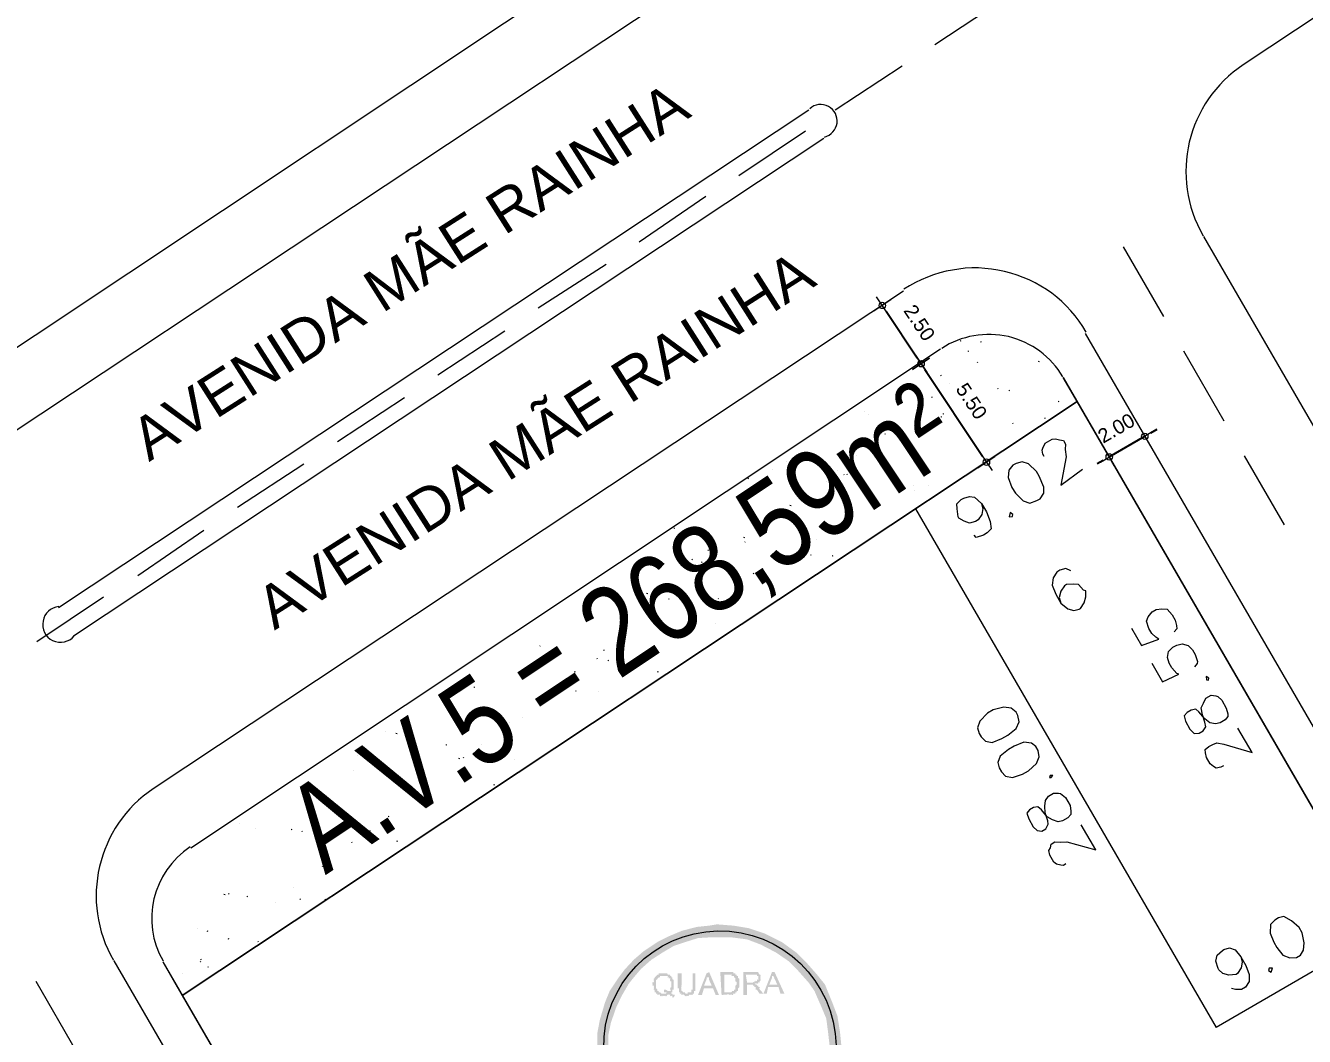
# Model space of a CAD drawing. Header units: millimetres. Extents: x 1345 to 2117, y 1214 to 1365.
# Drawn here: x 1563.29 to 1572.34, y 1281.41 to 1288.56 of the extents above; entities that cross this region are included whole.
import ezdxf

# ---------------------------------------------------------------- set-up
doc = ezdxf.new("R2010")
doc.units = ezdxf.units.MM
doc.header["$LTSCALE"] = 0.5
doc.layers.add('E-TXT-W', color=7, linetype='Continuous', lineweight=15)
doc.layers.add('HACHURA A.VERDE', color=86, linetype='Continuous')
doc.styles.add('SANSSERIF', font='sas_____.pfb', dxfattribs={"height": 1})
doc.styles.get("Standard").update_dxf_attribs({"font": 'arial.ttf'})
doc.dimstyles.new('ESCALA50', dxfattribs={"dimtxt": 0.1, "dimasz": 0.05, "dimexe": 0.18, "dimexo": 0.06, "dimgap": 0.1, "dimtad": 1, "dimzin": 4, "dimdsep": 46, "dimtxsty": 'Standard', "dimblk": 'BOLA', "dimcen": -0.06, "dimse1": 1, "dimse2": 1, "dimclrd": 7, "dimclrt": 7, "dimadec": 0, "dimazin": 0, "dimtfac": 1, "dimtix": 1, "dimtmove": 0, "dimatfit": 3, "dimldrblk": 'BOLA', "dimfxl": 0, "dimtolj": 1, "dimtzin": 4, "dimarcsym": 0})

# ---------------------------------------------------------------- blocks, each defined once
blk = doc.blocks.new('BOLA')
for p, q in [((-1.44, 0), (1.44, 0)), ((0, -1.44), (0, 1.44))]:
    blk.add_line(p, q)
blk.add_circle((0, 0), 0.452)
blk = doc.blocks.new('*D323')
at = {"layer": 'Defpoints', "color": 0, "transparency": 16777216}
for p in [(1570.173, 1287.1302), (1570.4478, 1286.7175), (1569.6241, 1286.1692)]:
    blk.add_point(p, dxfattribs=at)
at = {"layer": 'E-TXT-W', "color": 7, "lineweight": -2, "transparency": 16777216}
blk.add_line((1569.3771, 1286.5402), (1569.5964, 1286.2108), dxfattribs=at)
at = {"layer": 'E-TXT-W', "color": 7, "lineweight": -2, "transparency": 16777216, "xscale": 0.05, "yscale": 0.05, "zscale": 0.05}
for p, rotation in [((1569.3494, 1286.5818), 123.6559053476737), ((1569.6241, 1286.1692), 303.6559053476737)]:
    blk.add_blockref('BOLA', p, dxfattribs=dict(at, rotation=rotation))
at = {"layer": 'E-TXT-W', "color": 7, "transparency": 16777216, "insert": (1569.6125, 1286.4592), "char_height": 0.1, "attachment_point": 5, "rotation": 303.65591}
blk.add_mtext('\\A1;2.50', dxfattribs=at)
blk = doc.blocks.new('*D324')
at = {"layer": 'Defpoints', "color": 0, "transparency": 16777216}
for p in [(1569.6241, 1286.1692), (1570.0868, 1285.4722), (1570.087, 1285.4724)]:
    blk.add_point(p, dxfattribs=at)
at = {"layer": 'E-TXT-W', "color": 7, "lineweight": -2, "transparency": 16777216}
blk.add_line((1569.6515, 1286.1273), (1570.0591, 1285.5138), dxfattribs=at)
at = {"layer": 'E-TXT-W', "color": 7, "lineweight": -2, "transparency": 16777216, "xscale": 0.05, "yscale": 0.05, "zscale": 0.05}
for p, rotation in [((1569.6239, 1286.169), 123.5971614552593), ((1570.0868, 1285.4722), 303.5971614552593)]:
    blk.add_blockref('BOLA', p, dxfattribs=dict(at, rotation=rotation))
at = {"layer": 'E-TXT-W', "color": 7, "transparency": 16777216, "insert": (1569.9811, 1285.9042), "char_height": 0.1, "attachment_point": 5, "rotation": 303.59716}
blk.add_mtext('\\A1;5.50', dxfattribs=at)
blk = doc.blocks.new('*D345')
at = {"layer": 'Defpoints', "color": 0, "transparency": 16777216}
for p in [(1571.1306, 1285.7882), (1570.8787, 1285.6423), (1571.2075, 1285.6553)]:
    blk.add_point(p, dxfattribs=at)
at = {"layer": 'E-TXT-W', "color": 7, "lineweight": -2, "transparency": 16777216}
for p, q in [((1571.2508, 1285.6803), (1571.2941, 1285.7054)), ((1570.9557, 1285.5094), (1571.2075, 1285.6553)), ((1570.9124, 1285.4843), (1570.8692, 1285.4592))]:
    blk.add_line(p, q, dxfattribs=at)
at = {"layer": 'E-TXT-W', "color": 7, "lineweight": -2, "transparency": 16777216, "xscale": 0.05, "yscale": 0.05, "zscale": 0.05}
for p, rotation in [((1571.2075, 1285.6553), 210.0855062064476), ((1570.9557, 1285.5094), 30.08550620644769)]:
    blk.add_blockref('BOLA', p, dxfattribs=dict(at, rotation=rotation))
at = {"layer": 'E-TXT-W', "color": 7, "transparency": 16777216, "insert": (1571.0059, 1285.713), "char_height": 0.1, "attachment_point": 5, "rotation": 30.08551}
blk.add_mtext('\\A1;2.00', dxfattribs=at)

msp = doc.modelspace()

# ---------------------------------------------------------------- hatches: boundary and pattern name
at = {"true_color": 0x000007}
h = msp.add_hatch(color=7, dxfattribs=at)
h.paths.add_polyline_path([(1568.1238, 1282.1074), (1568.1238, 1282.1908), (1568.0451, 1282.1028)])
h.paths.add_polyline_path([(1568.1238, 1282.1908), (1568.0451, 1282.1028), (1568.0358, 1282.1815)])
h.paths.add_polyline_path([(1568.0451, 1282.1028), (1568.0358, 1282.1815), (1567.9571, 1282.075)])
h.paths.add_polyline_path([(1568.0358, 1282.1815), (1567.9571, 1282.075), (1567.9293, 1282.1537)])
h.paths.add_polyline_path([(1567.9571, 1282.075), (1567.9293, 1282.1537), (1567.8737, 1282.0472)])
h.paths.add_polyline_path([(1567.9293, 1282.1537), (1567.8737, 1282.0472), (1567.8413, 1282.1166)])
h.paths.add_polyline_path([(1567.8737, 1282.0472), (1567.8413, 1282.1166), (1567.7949, 1282.0008)])
h.paths.add_polyline_path([(1567.8413, 1282.1166), (1567.7949, 1282.0008), (1567.7579, 1282.075)])
h.paths.add_polyline_path([(1567.7949, 1282.0008), (1567.7579, 1282.075), (1567.7162, 1281.9499)])
h.paths.add_polyline_path([(1567.7579, 1282.075), (1567.7162, 1281.9499), (1567.6606, 1282.0101)])
h.paths.add_polyline_path([(1567.7162, 1281.9499), (1567.6606, 1282.0101), (1567.6421, 1281.885)])
h.paths.add_polyline_path([(1567.6606, 1282.0101), (1567.6421, 1281.885), (1567.5911, 1281.9499)])
h.paths.add_polyline_path([(1567.6421, 1281.885), (1567.5911, 1281.9499), (1567.5911, 1281.8248)])
h.paths.add_polyline_path([(1567.5911, 1281.9499), (1567.5911, 1281.8248), (1567.5263, 1281.8804)])
h.paths.add_polyline_path([(1567.5911, 1281.8248), (1567.5263, 1281.8804), (1567.5541, 1281.7785)])
h.paths.add_polyline_path([(1567.5263, 1281.8804), (1567.5541, 1281.7785), (1567.4846, 1281.8248)])
h.paths.add_polyline_path([(1567.5541, 1281.7785), (1567.4846, 1281.8248), (1567.5031, 1281.6905)])
h.paths.add_polyline_path([(1567.4846, 1281.8248), (1567.5031, 1281.6905), (1567.4197, 1281.7275)])
h.paths.add_polyline_path([(1567.5031, 1281.6905), (1567.4197, 1281.7275), (1567.466, 1281.6117)])
h.paths.add_polyline_path([(1567.4197, 1281.7275), (1567.466, 1281.6117), (1567.3873, 1281.6488)])
h.paths.add_polyline_path([(1567.466, 1281.6117), (1567.3873, 1281.6488), (1567.429, 1281.5052)])
h.paths.add_polyline_path([(1567.3873, 1281.6488), (1567.429, 1281.5052), (1567.3502, 1281.5237)])
h.paths.add_polyline_path([(1567.429, 1281.5052), (1567.3502, 1281.5237), (1567.4105, 1281.4172)])
h.paths.add_polyline_path([(1567.3502, 1281.5237), (1567.4105, 1281.4172), (1567.3317, 1281.4264)])
h.paths.add_polyline_path([(1567.4105, 1281.4172), (1567.3317, 1281.4264), (1567.4105, 1281.3199)])
h.paths.add_polyline_path([(1567.3317, 1281.4264), (1567.4105, 1281.3199), (1567.3317, 1281.3199)])
h.paths.add_polyline_path([(1567.4105, 1281.3199), (1567.3317, 1281.3199), (1567.4197, 1281.2041)])
h.paths.add_polyline_path([(1567.3317, 1281.3199), (1567.4197, 1281.2041), (1567.341, 1281.1855)])
h.paths.add_polyline_path([(1567.4197, 1281.2041), (1567.341, 1281.1855), (1567.4475, 1281.1068)])
h.paths.add_polyline_path([(1567.341, 1281.1855), (1567.4475, 1281.1068), (1567.3688, 1281.079)])
h.paths.add_polyline_path([(1567.4475, 1281.1068), (1567.3688, 1281.079), (1567.4846, 1281.0141)])
h.paths.add_polyline_path([(1567.3688, 1281.079), (1567.4846, 1281.0141), (1567.4058, 1280.9817)])
h.paths.add_polyline_path([(1567.4846, 1281.0141), (1567.4058, 1280.9817), (1567.5263, 1280.9169)])
h.paths.add_polyline_path([(1567.4058, 1280.9817), (1567.5263, 1280.9169), (1567.4568, 1280.8752)])
h.paths.add_polyline_path([(1567.5263, 1280.9169), (1567.4568, 1280.8752), (1567.6004, 1280.8288)])
h.paths.add_polyline_path([(1567.4568, 1280.8752), (1567.6004, 1280.8288), (1567.5355, 1280.7733)])
h.paths.add_polyline_path([(1567.6004, 1280.8288), (1567.5355, 1280.7733), (1567.6606, 1280.7594)])
h.paths.add_polyline_path([(1567.5355, 1280.7733), (1567.6606, 1280.7594), (1567.6004, 1280.6945)])
h.paths.add_polyline_path([(1567.6606, 1280.7594), (1567.6004, 1280.6945), (1567.7255, 1280.7038)])
h.paths.add_polyline_path([(1567.6004, 1280.6945), (1567.7255, 1280.7038), (1567.6791, 1280.6343)])
h.paths.add_polyline_path([(1567.7255, 1280.7038), (1567.6791, 1280.6343), (1567.7949, 1280.6621)])
h.paths.add_polyline_path([(1567.6791, 1280.6343), (1567.7949, 1280.6621), (1567.7486, 1280.588)])
h.paths.add_polyline_path([(1567.7949, 1280.6621), (1567.7486, 1280.588), (1567.883, 1280.6158)])
h.paths.add_polyline_path([(1567.7486, 1280.588), (1567.883, 1280.6158), (1567.8505, 1280.537)])
h.paths.add_polyline_path([(1567.883, 1280.6158), (1567.8505, 1280.537), (1567.9988, 1280.5694)])
h.paths.add_polyline_path([(1567.8505, 1280.537), (1567.9988, 1280.5694), (1567.971, 1280.4907)])
h.paths.add_polyline_path([(1567.9988, 1280.5694), (1567.971, 1280.4907), (1568.0868, 1280.5509)])
h.paths.add_polyline_path([(1567.971, 1280.4907), (1568.0868, 1280.5509), (1568.0775, 1280.4721)])
h.paths.add_polyline_path([(1568.0868, 1280.5509), (1568.0775, 1280.4721), (1568.2026, 1280.5509)])
h.paths.add_polyline_path([(1568.0775, 1280.4721), (1568.2026, 1280.5509), (1568.2026, 1280.4629)])
h.paths.add_polyline_path([(1568.2026, 1280.5509), (1568.2026, 1280.4629), (1568.3277, 1280.5602)])
h.paths.add_polyline_path([(1568.2026, 1280.4629), (1568.3277, 1280.5602), (1568.3369, 1280.4814)])
h.paths.add_polyline_path([(1568.3277, 1280.5602), (1568.3369, 1280.4814), (1568.4713, 1280.5972)])
h.paths.add_polyline_path([(1568.3369, 1280.4814), (1568.4713, 1280.5972), (1568.4991, 1280.5277)])
h.paths.add_polyline_path([(1568.4713, 1280.5972), (1568.4991, 1280.5277), (1568.6241, 1280.676)])
h.paths.add_polyline_path([(1568.4991, 1280.5277), (1568.6241, 1280.676), (1568.6658, 1280.6065)])
h.paths.add_polyline_path([(1568.6241, 1280.676), (1568.6658, 1280.6065), (1568.6844, 1280.7223)])
h.paths.add_polyline_path([(1568.6658, 1280.6065), (1568.6844, 1280.7223), (1568.74, 1280.6621)])
h.paths.add_polyline_path([(1568.6844, 1280.7223), (1568.74, 1280.6621), (1568.7539, 1280.7825)])
h.paths.add_polyline_path([(1568.74, 1280.6621), (1568.7539, 1280.7825), (1568.8094, 1280.7316)])
h.paths.add_polyline_path([(1568.7539, 1280.7825), (1568.8094, 1280.7316), (1568.8372, 1280.8844)])
h.paths.add_polyline_path([(1568.8094, 1280.7316), (1568.8372, 1280.8844), (1568.8975, 1280.8288)])
h.paths.add_polyline_path([(1568.8372, 1280.8844), (1568.8975, 1280.8288), (1568.8789, 1280.9539)])
h.paths.add_polyline_path([(1568.8975, 1280.8288), (1568.8789, 1280.9539), (1568.953, 1280.9169)])
h.paths.add_polyline_path([(1568.8789, 1280.9539), (1568.953, 1280.9169), (1568.9253, 1281.0697)])
h.paths.add_polyline_path([(1568.953, 1280.9169), (1568.9253, 1281.0697), (1569.004, 1281.0419)])
h.paths.add_polyline_path([(1568.9253, 1281.0697), (1569.004, 1281.0419), (1568.9623, 1281.1948)])
h.paths.add_polyline_path([(1569.004, 1281.0419), (1568.9623, 1281.1948), (1569.0411, 1281.1763)])
h.paths.add_polyline_path([(1568.9623, 1281.1948), (1569.0411, 1281.1763), (1568.9762, 1281.343)])
h.paths.add_polyline_path([(1569.0411, 1281.1763), (1568.9762, 1281.343), (1569.0596, 1281.343)])
h.paths.add_polyline_path([(1568.9762, 1281.343), (1569.0596, 1281.343), (1568.9669, 1281.4264)])
h.paths.add_polyline_path([(1569.0596, 1281.343), (1568.9669, 1281.4264), (1569.0503, 1281.4357)])
h.paths.add_polyline_path([(1568.9669, 1281.4264), (1569.0503, 1281.4357), (1568.953, 1281.533)])
h.paths.add_polyline_path([(1569.0503, 1281.4357), (1568.953, 1281.533), (1569.0318, 1281.5515)])
h.paths.add_polyline_path([(1568.953, 1281.533), (1569.0318, 1281.5515), (1568.916, 1281.621)])
h.paths.add_polyline_path([(1569.0318, 1281.5515), (1568.916, 1281.621), (1568.9947, 1281.6488)])
h.paths.add_polyline_path([(1568.916, 1281.621), (1568.9947, 1281.6488), (1568.8697, 1281.7275)])
h.paths.add_polyline_path([(1568.9947, 1281.6488), (1568.8697, 1281.7275), (1568.9438, 1281.7739)])
h.paths.add_polyline_path([(1568.8697, 1281.7275), (1568.9438, 1281.7739), (1568.828, 1281.7877)])
h.paths.add_polyline_path([(1568.9438, 1281.7739), (1568.828, 1281.7877), (1568.8882, 1281.8433)])
h.paths.add_polyline_path([(1568.828, 1281.7877), (1568.8882, 1281.8433), (1568.7539, 1281.8711)])
h.paths.add_polyline_path([(1568.8882, 1281.8433), (1568.7539, 1281.8711), (1568.8187, 1281.9221)])
h.paths.add_polyline_path([(1568.7539, 1281.8711), (1568.8187, 1281.9221), (1568.6844, 1281.9406)])
h.paths.add_polyline_path([(1568.8187, 1281.9221), (1568.6844, 1281.9406), (1568.74, 1282.0008)])
h.paths.add_polyline_path([(1568.6844, 1281.9406), (1568.74, 1282.0008), (1568.5964, 1282.0008)])
h.paths.add_polyline_path([(1568.74, 1282.0008), (1568.5964, 1282.0008), (1568.638, 1282.075)])
h.paths.add_polyline_path([(1568.5964, 1282.0008), (1568.638, 1282.075), (1568.4898, 1282.0564)])
h.paths.add_polyline_path([(1568.638, 1282.075), (1568.4898, 1282.0564), (1568.5176, 1282.1352)])
h.paths.add_polyline_path([(1568.4898, 1282.0564), (1568.5176, 1282.1352), (1568.3925, 1282.0935)])
h.paths.add_polyline_path([(1568.5176, 1282.1352), (1568.3925, 1282.0935), (1568.4064, 1282.1722)])
h.paths.add_polyline_path([(1568.3925, 1282.0935), (1568.4064, 1282.1722), (1568.286, 1282.1074)])
h.paths.add_polyline_path([(1568.4064, 1282.1722), (1568.286, 1282.1074), (1568.2952, 1282.1908)])
h.paths.add_polyline_path([(1568.286, 1282.1074), (1568.2952, 1282.1908), (1568.1794, 1282.1074)])
h.paths.add_polyline_path([(1568.2952, 1282.1908), (1568.1794, 1282.1074), (1568.1794, 1282.2)])
h.paths.add_polyline_path([(1568.1794, 1282.1074), (1568.1794, 1282.2), (1568.1238, 1282.1074)])
h.paths.add_polyline_path([(1568.1794, 1282.2), (1568.1238, 1282.1074), (1568.1238, 1282.1908)])
h = msp.add_hatch(color=7, dxfattribs=at)
h.paths.add_polyline_path([(1568.0451, 1281.6997), (1568.1053, 1281.8526), (1568.1238, 1281.8619), (1568.1933, 1281.6997), (1568.1702, 1281.6997), (1568.1516, 1281.7461), (1568.0868, 1281.7461), (1568.0729, 1281.6997)])
h.paths.add_polyline_path([(1568.0868, 1281.7646), (1568.1424, 1281.7646), (1568.1238, 1281.8063), (1568.1238, 1281.8109), (1568.1238, 1281.8155), (1568.1238, 1281.8202), (1568.1238, 1281.8248), (1568.1146, 1281.8248), (1568.1146, 1281.8341), (1568.1146, 1281.8433), (1568.1146, 1281.8341), (1568.1146, 1281.8248), (1568.1053, 1281.8248), (1568.1053, 1281.8155), (1568.1053, 1281.8202), (1568.1053, 1281.8063), (1568.1053, 1281.8109)])
h = msp.add_hatch(color=7, dxfattribs=at)
h.paths.add_polyline_path([(1568.2119, 1281.6997), (1568.2026, 1281.8619), (1568.2582, 1281.8619), (1568.2674, 1281.8619), (1568.2628, 1281.8619), (1568.2767, 1281.8619), (1568.2721, 1281.8619), (1568.286, 1281.8619), (1568.2813, 1281.8619), (1568.2952, 1281.8619), (1568.2952, 1281.8526), (1568.2906, 1281.8526), (1568.2999, 1281.8526), (1568.3091, 1281.8526), (1568.3091, 1281.8433), (1568.3184, 1281.8433), (1568.3184, 1281.8341), (1568.3277, 1281.8341), (1568.3277, 1281.8248), (1568.3277, 1281.8155), (1568.3277, 1281.8202), (1568.3369, 1281.8155), (1568.3369, 1281.8063), (1568.3369, 1281.8109), (1568.3369, 1281.797), (1568.3369, 1281.8016), (1568.3369, 1281.7877), (1568.3369, 1281.7924), (1568.3369, 1281.7785), (1568.3369, 1281.7831), (1568.3369, 1281.7739), (1568.3369, 1281.7646), (1568.3369, 1281.7553), (1568.3277, 1281.7461), (1568.3277, 1281.7368), (1568.3277, 1281.7275), (1568.3184, 1281.7275), (1568.3184, 1281.7183), (1568.3091, 1281.7183), (1568.3091, 1281.709), (1568.2999, 1281.709), (1568.2952, 1281.709), (1568.2906, 1281.709), (1568.2952, 1281.6997), (1568.286, 1281.6997), (1568.2813, 1281.7044), (1568.2767, 1281.6997), (1568.2721, 1281.7044), (1568.2674, 1281.6997), (1568.2628, 1281.7044)])
h.paths.add_polyline_path([(1568.2304, 1281.7183), (1568.2674, 1281.7183), (1568.2628, 1281.7183), (1568.2767, 1281.7183), (1568.2721, 1281.7183), (1568.286, 1281.7183), (1568.2813, 1281.7183), (1568.286, 1281.7275), (1568.2813, 1281.7275), (1568.2952, 1281.7275), (1568.2906, 1281.7275), (1568.2999, 1281.7275), (1568.2999, 1281.7368), (1568.3091, 1281.7368), (1568.3091, 1281.7461), (1568.3091, 1281.7553), (1568.3091, 1281.7646), (1568.3184, 1281.7739), (1568.3184, 1281.7785), (1568.3184, 1281.7831), (1568.3184, 1281.7877), (1568.3184, 1281.7924), (1568.3091, 1281.797), (1568.3091, 1281.8016), (1568.3091, 1281.8063), (1568.3091, 1281.8109), (1568.3091, 1281.8155), (1568.3091, 1281.8202), (1568.2999, 1281.8248), (1568.2999, 1281.8341), (1568.2952, 1281.8341), (1568.2906, 1281.8341), (1568.286, 1281.8341), (1568.2813, 1281.8341), (1568.286, 1281.8433), (1568.2813, 1281.8433), (1568.2767, 1281.8433), (1568.2721, 1281.8433), (1568.2674, 1281.8433), (1568.2628, 1281.8433), (1568.2582, 1281.8433), (1568.2536, 1281.8433), (1568.2304, 1281.8433)])
h = msp.add_hatch(color=7, dxfattribs=at)
h.paths.add_polyline_path([(1568.3647, 1281.6997), (1568.3647, 1281.8619), (1568.4342, 1281.8619), (1568.4435, 1281.8619), (1568.4527, 1281.8619), (1568.462, 1281.8619), (1568.4713, 1281.8619), (1568.4713, 1281.8526), (1568.4805, 1281.8526), (1568.4759, 1281.8526), (1568.4805, 1281.8433), (1568.4759, 1281.8433), (1568.4898, 1281.8433), (1568.4852, 1281.8433), (1568.4898, 1281.8341), (1568.4852, 1281.8341), (1568.4898, 1281.8248), (1568.4852, 1281.8248), (1568.4898, 1281.8155), (1568.4852, 1281.8202), (1568.4898, 1281.8063), (1568.4852, 1281.8109), (1568.4898, 1281.797), (1568.4852, 1281.8016), (1568.4805, 1281.797), (1568.4805, 1281.7877), (1568.4759, 1281.7924), (1568.4713, 1281.7877), (1568.4713, 1281.7924), (1568.4713, 1281.7785), (1568.4713, 1281.7831), (1568.462, 1281.7785), (1568.462, 1281.7831), (1568.4527, 1281.7785), (1568.4527, 1281.7831), (1568.4435, 1281.7785), (1568.4435, 1281.7831), (1568.4527, 1281.7739), (1568.462, 1281.7739), (1568.462, 1281.7646), (1568.4713, 1281.7646), (1568.4713, 1281.7553), (1568.4805, 1281.7553), (1568.4805, 1281.7461), (1568.4759, 1281.7461), (1568.5083, 1281.709), (1568.4805, 1281.709), (1568.462, 1281.7368), (1568.4527, 1281.7368), (1568.4527, 1281.7461), (1568.4527, 1281.7553), (1568.4435, 1281.7553), (1568.4435, 1281.7646), (1568.4342, 1281.7646), (1568.4342, 1281.7739), (1568.425, 1281.7739), (1568.4157, 1281.7739), (1568.4064, 1281.7739), (1568.3925, 1281.7739), (1568.3925, 1281.6997)])
h.paths.add_polyline_path([(1568.3925, 1281.7877), (1568.4342, 1281.7877), (1568.4342, 1281.7924), (1568.4435, 1281.7877), (1568.4435, 1281.7924), (1568.4435, 1281.797), (1568.4527, 1281.797), (1568.4527, 1281.8016), (1568.462, 1281.797), (1568.462, 1281.8016), (1568.462, 1281.8063), (1568.462, 1281.8109), (1568.4713, 1281.8063), (1568.4713, 1281.8109), (1568.4713, 1281.8155), (1568.4713, 1281.8202), (1568.4713, 1281.8248), (1568.4713, 1281.8341), (1568.462, 1281.8341), (1568.462, 1281.8433), (1568.4527, 1281.8433), (1568.4435, 1281.8433), (1568.4342, 1281.8433), (1568.3833, 1281.8433)])
h = msp.add_hatch(color=7, dxfattribs=at)
h.paths.add_polyline_path([(1568.5083, 1281.709), (1568.5686, 1281.8619), (1568.5871, 1281.8619), (1568.6566, 1281.709), (1568.6288, 1281.709), (1568.6149, 1281.7553), (1568.5408, 1281.7553), (1568.5315, 1281.709)])
h.paths.add_polyline_path([(1568.55, 1281.7739), (1568.6056, 1281.7739), (1568.5871, 1281.8155), (1568.5825, 1281.8202), (1568.5871, 1281.8248), (1568.5825, 1281.8248), (1568.5778, 1281.8341), (1568.5778, 1281.8433), (1568.5778, 1281.8526), (1568.5778, 1281.8433), (1568.5778, 1281.8341), (1568.5686, 1281.8341), (1568.5686, 1281.8248), (1568.5686, 1281.8155), (1568.5686, 1281.8202)])
h = msp.add_hatch(color=7, dxfattribs=at)
h.paths.add_polyline_path([(1567.8552, 1281.709), (1567.8644, 1281.709), (1567.8644, 1281.6997), (1567.8644, 1281.7044), (1567.8737, 1281.6997), (1567.8737, 1281.7044), (1567.883, 1281.6997), (1567.883, 1281.7044), (1567.8737, 1281.6812), (1567.8737, 1281.6858), (1567.8644, 1281.6812), (1567.8644, 1281.6858), (1567.8644, 1281.6905), (1567.8644, 1281.6951), (1567.8552, 1281.6905), (1567.8552, 1281.6951), (1567.8505, 1281.6905), (1567.8459, 1281.6951), (1567.8505, 1281.6997), (1567.8459, 1281.7044), (1567.8413, 1281.6997), (1567.8366, 1281.7044), (1567.832, 1281.6997), (1567.8274, 1281.7044), (1567.8227, 1281.6905), (1567.8181, 1281.6951), (1567.8135, 1281.6905), (1567.8088, 1281.6951), (1567.8042, 1281.6905), (1567.8042, 1281.6951), (1567.7949, 1281.6905), (1567.7949, 1281.6951), (1567.7857, 1281.6905), (1567.7857, 1281.6951), (1567.7764, 1281.6905), (1567.7764, 1281.6951), (1567.7764, 1281.6997), (1567.7764, 1281.7044), (1567.7672, 1281.6997), (1567.7672, 1281.7044), (1567.7579, 1281.6997), (1567.7579, 1281.7044), (1567.7579, 1281.709), (1567.7486, 1281.709), (1567.7486, 1281.7183), (1567.7394, 1281.7183), (1567.7394, 1281.7275), (1567.7347, 1281.7368), (1567.7301, 1281.7368), (1567.7347, 1281.7461), (1567.7301, 1281.7461), (1567.7347, 1281.7553), (1567.7301, 1281.7553), (1567.7347, 1281.7646), (1567.7255, 1281.7646), (1567.7208, 1281.7646), (1567.7255, 1281.7739), (1567.7208, 1281.7739), (1567.7255, 1281.7785), (1567.7208, 1281.7831), (1567.7255, 1281.7877), (1567.7208, 1281.7924), (1567.7347, 1281.7877), (1567.7301, 1281.7924), (1567.7347, 1281.797), (1567.7301, 1281.8016), (1567.7347, 1281.8063), (1567.7301, 1281.8109), (1567.7347, 1281.8155), (1567.7301, 1281.8202), (1567.7394, 1281.8155), (1567.7394, 1281.8202), (1567.7394, 1281.8248), (1567.7486, 1281.8341), (1567.7579, 1281.8433), (1567.7672, 1281.8433), (1567.7672, 1281.8526), (1567.7764, 1281.8526), (1567.7857, 1281.8526), (1567.7949, 1281.8526), (1567.8042, 1281.8526), (1567.8135, 1281.8526), (1567.8088, 1281.8526), (1567.8227, 1281.8526), (1567.8181, 1281.8526), (1567.832, 1281.8526), (1567.8274, 1281.8526), (1567.832, 1281.8433), (1567.8413, 1281.8433), (1567.8366, 1281.8433), (1567.8505, 1281.8433), (1567.8459, 1281.8433), (1567.8505, 1281.8341), (1567.8459, 1281.8341), (1567.8552, 1281.8341), (1567.8552, 1281.8248), (1567.8644, 1281.8248), (1567.8644, 1281.8155), (1567.8644, 1281.8202), (1567.8644, 1281.8063), (1567.8644, 1281.8109), (1567.8737, 1281.8063), (1567.8737, 1281.8109), (1567.8737, 1281.797), (1567.8737, 1281.8016), (1567.8737, 1281.7877), (1567.8737, 1281.7924), (1567.8737, 1281.7785), (1567.8737, 1281.7831), (1567.8737, 1281.7739), (1567.8737, 1281.7646), (1567.8737, 1281.7553), (1567.8737, 1281.7461), (1567.8737, 1281.7368), (1567.8644, 1281.7368), (1567.8644, 1281.7275), (1567.8644, 1281.7183), (1567.8552, 1281.7183)])
h.paths.add_polyline_path([(1567.8042, 1281.7368), (1567.8135, 1281.7368), (1567.8088, 1281.7368), (1567.8227, 1281.7368), (1567.8181, 1281.7368), (1567.832, 1281.7275), (1567.8274, 1281.7275), (1567.8413, 1281.7275), (1567.8366, 1281.7275), (1567.8505, 1281.7275), (1567.8505, 1281.7368), (1567.8459, 1281.7368), (1567.8505, 1281.7461), (1567.8459, 1281.7461), (1567.8552, 1281.7553), (1567.8552, 1281.7646), (1567.8552, 1281.7739), (1567.8552, 1281.7785), (1567.8552, 1281.7831), (1567.8552, 1281.7877), (1567.8552, 1281.7924), (1567.8552, 1281.797), (1567.8505, 1281.797), (1567.8459, 1281.8016), (1567.8505, 1281.8063), (1567.8459, 1281.8109), (1567.8505, 1281.8155), (1567.8459, 1281.8202), (1567.8413, 1281.8155), (1567.8366, 1281.8202), (1567.8413, 1281.8248), (1567.8366, 1281.8248), (1567.832, 1281.8248), (1567.8274, 1281.8248), (1567.832, 1281.8341), (1567.8227, 1281.8341), (1567.8181, 1281.8341), (1567.8135, 1281.8341), (1567.8088, 1281.8341), (1567.8042, 1281.8341), (1567.7949, 1281.8341), (1567.7857, 1281.8341), (1567.7764, 1281.8341), (1567.7764, 1281.8248), (1567.7672, 1281.8248), (1567.7579, 1281.8155), (1567.7579, 1281.8202), (1567.7579, 1281.8063), (1567.7579, 1281.8109), (1567.7486, 1281.8063), (1567.7486, 1281.8109), (1567.7486, 1281.797), (1567.7486, 1281.8016), (1567.7486, 1281.7877), (1567.7486, 1281.7924), (1567.7486, 1281.7785), (1567.7486, 1281.7831), (1567.7486, 1281.7739), (1567.7486, 1281.7646), (1567.7486, 1281.7553), (1567.7486, 1281.7461), (1567.7579, 1281.7368), (1567.7579, 1281.7275), (1567.7672, 1281.7275), (1567.7672, 1281.7183), (1567.7764, 1281.7183), (1567.7857, 1281.709), (1567.7949, 1281.709), (1567.8042, 1281.709), (1567.8135, 1281.709), (1567.8088, 1281.709), (1567.8227, 1281.709), (1567.8181, 1281.709), (1567.8227, 1281.7183), (1567.8181, 1281.7183), (1567.8135, 1281.7183), (1567.8088, 1281.7183), (1567.8042, 1281.7183), (1567.8042, 1281.7275)])
msp.add_hatch(color=7, dxfattribs=at).paths.add_polyline_path([(1568.008, 1281.8526), (1568.0266, 1281.8526), (1568.0266, 1281.7646), (1568.0266, 1281.7553), (1568.0266, 1281.7461), (1568.0266, 1281.7368), (1568.0266, 1281.7275), (1568.0173, 1281.7275), (1568.0173, 1281.7183), (1568.0173, 1281.709), (1568.008, 1281.709), (1568.008, 1281.6997), (1567.9988, 1281.6997), (1567.9988, 1281.7044), (1567.9895, 1281.6997), (1567.9895, 1281.7044), (1567.9802, 1281.6997), (1567.9802, 1281.7044), (1567.9802, 1281.6905), (1567.9802, 1281.6951), (1567.971, 1281.6905), (1567.971, 1281.6951), (1567.9617, 1281.6905), (1567.9617, 1281.6951), (1567.9571, 1281.6905), (1567.9524, 1281.6951), (1567.9478, 1281.6997), (1567.9432, 1281.7044), (1567.9385, 1281.6997), (1567.9339, 1281.7044), (1567.9293, 1281.6997), (1567.9247, 1281.7044), (1567.9293, 1281.709), (1567.9247, 1281.709), (1567.92, 1281.709), (1567.9154, 1281.709), (1567.92, 1281.7183), (1567.9154, 1281.7183), (1567.9108, 1281.7183), (1567.9108, 1281.7275), (1567.9108, 1281.7368), (1567.9108, 1281.7461), (1567.9015, 1281.7461), (1567.9015, 1281.7553), (1567.9015, 1281.7646), (1567.9015, 1281.8526), (1567.9293, 1281.8526), (1567.9293, 1281.7646), (1567.9247, 1281.7646), (1567.9293, 1281.7553), (1567.9247, 1281.7553), (1567.9293, 1281.7461), (1567.9247, 1281.7461), (1567.9293, 1281.7368), (1567.9247, 1281.7368), (1567.9293, 1281.7275), (1567.9247, 1281.7275), (1567.9385, 1281.7275), (1567.9339, 1281.7275), (1567.9385, 1281.7183), (1567.9339, 1281.7183), (1567.9478, 1281.7183), (1567.9432, 1281.7183), (1567.9571, 1281.7183), (1567.9524, 1281.7183), (1567.9571, 1281.709), (1567.9617, 1281.709), (1567.971, 1281.709), (1567.971, 1281.7183), (1567.9802, 1281.7183), (1567.9895, 1281.7183), (1567.9988, 1281.7183), (1567.9988, 1281.7275), (1567.9988, 1281.7368), (1568.008, 1281.7368), (1568.008, 1281.7461), (1568.008, 1281.7553), (1568.008, 1281.7646)])

# ---------------------------------------------------------------- linework, layer by layer
at = {"color": 7, "linetype": 'Continuous', "lineweight": 5}
for points in [[(1576.1667, 1291.1121), (1571.9045, 1288.2845), (1571.9045, 1288.2845)], [(1571.6235, 1287.0698), (1576.1667, 1279.2279)], [(1570.7861, 1286.3828), (1576.1667, 1277.0954)], [(1563.9102, 1281.9406), (1567.3708, 1275.9673)]]:
    msp.add_lwpolyline(points, dxfattribs=at)
at = {"color": 84, "linetype": 'Continuous', "lineweight": 15, "true_color": 0x259500}
for points in [[(1562.6878, 1285.9296), (1568.0022, 1289.4672), (1568.0022, 1289.4672)], [(1569.9048, 1286.3309), (1569.9002, 1286.3283), (1569.9002, 1286.3283)], [(1570.0499, 1286.3233), (1570.0453, 1286.3206), (1570.0453, 1286.3206)], [(1569.7614, 1286.2723), (1564.4562, 1282.7401), (1564.4562, 1282.7401)], [(1569.9591, 1286.2584), (1569.9545, 1286.2557), (1569.9545, 1286.2557)], [(1570.0259, 1286.1748), (1570.0232, 1286.1794), (1570.0232, 1286.1794)], [(1570.4617, 1286.1826), (1570.4544, 1286.1845), (1570.4544, 1286.1845)], [(1564.2568, 1281.9334), (1564.3948, 1281.6953), (1570.7279, 1285.9026), (1570.6297, 1286.072)], [(1569.7658, 1286.0853), (1569.7612, 1286.0826), (1569.7612, 1286.0826)], [(1569.7017, 1285.9319), (1569.6971, 1285.9293), (1569.6971, 1285.9293)], [(1570.1701, 1285.9892), (1570.1674, 1285.9938), (1570.1674, 1285.9938)], [(1570.2489, 1285.9798), (1570.2443, 1285.9772), (1570.2443, 1285.9772)], [(1570.5999, 1285.9018), (1570.5953, 1285.8992), (1570.5953, 1285.8992)], [(1569.7695, 1285.7938), (1569.7649, 1285.7912), (1569.7649, 1285.7912)], [(1569.7825, 1285.8136), (1569.7779, 1285.811), (1569.7779, 1285.811)], [(1570.2752, 1285.7443), (1570.2726, 1285.7489), (1570.2726, 1285.7489)], [(1570.5028, 1285.7844), (1570.4982, 1285.7818), (1570.4982, 1285.7818)], [(1569.3718, 1285.6674), (1569.3691, 1285.672), (1569.3691, 1285.672)], [(1568.7422, 1285.4556), (1568.7396, 1285.4602), (1568.7396, 1285.4602)], [(1569.1024, 1285.3829), (1569.0997, 1285.3875), (1569.0997, 1285.3875)], [(1568.4021, 1285.3564), (1568.3976, 1285.3537), (1568.3976, 1285.3537)], [(1569.0788, 1285.3814), (1569.0761, 1285.386), (1569.0761, 1285.386)], [(1569.5112, 1285.2895), (1569.504, 1285.2914), (1569.504, 1285.2914)], [(1568.7033, 1285.1639), (1568.696, 1285.1658), (1568.696, 1285.1658)], [(1567.8784, 1285.0041), (1567.8739, 1285.0014), (1567.8739, 1285.0014)], [(1568.3757, 1284.9374), (1568.3685, 1284.9394), (1568.3685, 1284.9394)], [(1568.5047, 1284.9999), (1568.4975, 1285.0018), (1568.4975, 1285.0018)], [(1568.1203, 1284.8506), (1568.1157, 1284.8479), (1568.1157, 1284.8479)], [(1568.3798, 1284.9092), (1568.3753, 1284.9066), (1568.3753, 1284.9066)], [(1568.0058, 1284.7843), (1568.0012, 1284.7816), (1568.0012, 1284.7816)], [(1568.0735, 1284.7624), (1568.0709, 1284.7669), (1568.0709, 1284.7669)], [(1568.8458, 1284.8122), (1568.8432, 1284.8168), (1568.8432, 1284.8168)], [(1569.0001, 1284.8099), (1568.9955, 1284.8072), (1568.9955, 1284.8072)], [(1568.439, 1284.6805), (1568.4363, 1284.6851), (1568.4363, 1284.6851)], [(1567.6889, 1284.5395), (1567.6816, 1284.5414), (1567.6816, 1284.5414)], [(1567.8407, 1284.4991), (1567.8381, 1284.5036), (1567.8381, 1284.5036)], [(1568.1912, 1284.5064), (1568.1866, 1284.5037), (1568.1866, 1284.5037)], [(1567.7094, 1284.3985), (1567.7067, 1284.4031), (1567.7067, 1284.4031)], [(1568.017, 1284.3321), (1568.0143, 1284.3366), (1568.0143, 1284.3366)], [(1566.9289, 1284.1726), (1566.9244, 1284.17), (1566.9244, 1284.17)], [(1566.9981, 1284.1271), (1566.9955, 1284.1317), (1566.9955, 1284.1317)], [(1567.3814, 1284.1412), (1567.3768, 1284.1385), (1567.3768, 1284.1385)], [(1567.3332, 1284.0766), (1567.3306, 1284.0812), (1567.3306, 1284.0812)], [(1567.412, 1284.0672), (1567.4075, 1284.0646), (1567.4075, 1284.0646)], [(1567.1775, 1283.9864), (1567.1703, 1283.9883), (1567.1703, 1283.9883)], [(1567.7657, 1283.9846), (1567.7584, 1283.9866), (1567.7584, 1283.9866)], [(1566.4633, 1283.8784), (1566.4587, 1283.8758), (1566.4587, 1283.8758)], [(1567.0462, 1283.8858), (1567.0389, 1283.8878), (1567.0389, 1283.8878)], [(1567.1836, 1283.8492), (1567.1809, 1283.8538), (1567.1809, 1283.8538)], [(1566.2925, 1283.6877), (1566.2879, 1283.685), (1566.2879, 1283.685)], [(1565.9145, 1283.5483), (1565.9073, 1283.5502), (1565.9073, 1283.5502)], [(1566.2655, 1283.4703), (1566.2609, 1283.4676), (1566.2609, 1283.4676)], [(1566.3593, 1283.3717), (1566.3521, 1283.3736), (1566.3521, 1283.3736)], [(1566.3875, 1283.3758), (1566.3849, 1283.3804), (1566.3849, 1283.3804)], [(1566.5136, 1283.3693), (1566.509, 1283.3667), (1566.509, 1283.3667)], [(1566.6645, 1283.3834), (1566.6618, 1283.3879), (1566.6618, 1283.3879)], [(1566.1106, 1283.2521), (1566.106, 1283.2494), (1566.106, 1283.2494)], [(1566.6079, 1283.1854), (1566.6007, 1283.1874), (1566.6007, 1283.1874)], [(1566.0451, 1283.1224), (1566.0405, 1283.1197), (1566.0405, 1283.1197)], [(1565.8556, 1282.9637), (1565.8511, 1282.961), (1565.8511, 1282.961)], [(1565.1689, 1282.8716), (1565.1643, 1282.869), (1565.1643, 1282.869)], [(1565.2458, 1282.855), (1565.2432, 1282.8596), (1565.2432, 1282.8596)], [(1565.5305, 1282.8915), (1565.5278, 1282.8961), (1565.5278, 1282.8961)], [(1565.7243, 1282.8631), (1565.7197, 1282.8605), (1565.7197, 1282.8605)], [(1565.4122, 1282.8107), (1565.4095, 1282.8153), (1565.4095, 1282.8153)], [(1565.5968, 1282.777), (1565.5942, 1282.7816), (1565.5942, 1282.7816)], [(1565.921, 1282.7875), (1565.9138, 1282.7894), (1565.9138, 1282.7894)], [(1565.3891, 1282.6078), (1565.3864, 1282.6123), (1565.3864, 1282.6123)], [(1564.6971, 1282.4087), (1564.6898, 1282.4106), (1564.6898, 1282.4106)], [(1564.7253, 1282.4128), (1564.7226, 1282.4174), (1564.7226, 1282.4174)], [(1564.8567, 1282.3972), (1564.8521, 1282.3945), (1564.8521, 1282.3945)], [(1565.2303, 1282.3751), (1565.2276, 1282.3797), (1565.2276, 1282.3797)], [(1565.4082, 1282.3742), (1565.4055, 1282.3788), (1565.4055, 1282.3788)], [(1564.5778, 1282.15), (1564.5706, 1282.1519), (1564.5706, 1282.1519)], [(1564.7258, 1282.0951), (1564.7186, 1282.097), (1564.7186, 1282.097)], [(1564.9334, 1282.0747), (1564.9307, 1282.0792), (1564.9307, 1282.0792)], [(1564.5285, 1281.9502), (1564.5239, 1281.9475), (1564.5239, 1281.9475)], [(1564.5246, 1281.9357), (1564.52, 1281.933), (1564.52, 1281.933)], [(1564.5793, 1281.894), (1564.5767, 1281.8986), (1564.5767, 1281.8986)]]:
    msp.add_lwpolyline(points, dxfattribs=at)
at = {"color": 7, "linetype": 'Continuous', "lineweight": 5, "true_color": 0x000007}
for points in [[(1568.2608, 1289.042), (1562.9502, 1285.5189), (1562.9502, 1285.5189)], [(1570.1991, 1288.7408), (1569.7204, 1288.4268), (1569.7204, 1288.4268)], [(1569.4903, 1288.2751), (1569.0162, 1287.9637), (1569.0162, 1287.9637)], [(1568.8297, 1287.965), (1563.5192, 1284.4419), (1563.5192, 1284.4419)], [(1568.9346, 1287.7627), (1563.6241, 1284.2396), (1563.6241, 1284.2396)], [(1568.8057, 1287.8165), (1568.3342, 1287.5005), (1568.3342, 1287.5005)], [(1568.1014, 1287.3534), (1567.6281, 1287.0303), (1567.6281, 1287.0303)], [(1571.0542, 1286.9968), (1571.3407, 1286.5023), (1571.3407, 1286.5023)], [(1567.396, 1286.8714), (1566.9147, 1286.5619), (1566.9147, 1286.5619)], [(1569.499, 1286.683), (1564.1885, 1283.1599), (1564.1885, 1283.1599)], [(1566.6781, 1286.4004), (1566.204, 1286.089), (1566.204, 1286.089)], [(1571.4813, 1286.2596), (1571.7678, 1285.765), (1571.7678, 1285.765)], [(1565.9673, 1285.9275), (1565.4933, 1285.6161), (1565.4933, 1285.6161)], [(1570.4959, 1285.5113), (1570.4853, 1285.5296), (1570.4811, 1285.5578), (1570.485, 1285.5723), (1570.5019, 1285.6065), (1570.5522, 1285.6357), (1570.5759, 1285.6371), (1570.6048, 1285.6294), (1570.6311, 1285.6263), (1570.647, 1285.5988), (1570.6446, 1285.5608), (1570.6501, 1285.5089), (1570.6126, 1285.3098), (1570.7668, 1285.4236)], [(1571.9111, 1285.5177), (1572.1949, 1285.0278), (1572.1949, 1285.0278)], [(1565.254, 1285.4591), (1564.7845, 1285.1504), (1564.7845, 1285.1504)], [(1570.0515, 1285.1804), (1570.0609, 1285.1431), (1570.0539, 1285.1023), (1570.0279, 1285.0628), (1570.0096, 1285.0522), (1569.9676, 1285.0401), (1569.9288, 1285.0543), (1569.8919, 1285.0758), (1569.8866, 1285.0849), (1569.8784, 1285.1413), (1569.8762, 1285.1768), (1569.9075, 1285.2072), (1569.9259, 1285.2178), (1569.9678, 1285.2298), (1570.0013, 1285.2248), (1570.0515, 1285.1804), (1570.086, 1285.1209), (1570.1139, 1285.0515), (1570.1195, 1284.9997), (1570.0927, 1284.9719), (1570.0653, 1284.956), (1570.0142, 1284.9387), (1569.999, 1284.9543)], [(1569.584, 1285.1427), (1571.712, 1281.4697), (1571.712, 1281.4697)], [(1564.5478, 1284.9889), (1564.0791, 1284.6684), (1564.0791, 1284.6684)], [(1570.6832, 1284.7024), (1570.6489, 1284.7192), (1570.607, 1284.7072), (1570.5841, 1284.6939), (1570.5581, 1284.6544), (1570.5518, 1284.6018), (1570.5771, 1284.537), (1570.6143, 1284.4729), (1570.6618, 1284.4331), (1570.7052, 1284.4216), (1570.7425, 1284.431), (1570.7517, 1284.4363), (1570.7777, 1284.4758), (1570.7893, 1284.5192), (1570.789, 1284.5619), (1570.7746, 1284.5657), (1570.7389, 1284.6062), (1570.7008, 1284.6086), (1570.6535, 1284.6057), (1570.6398, 1284.5977), (1570.6138, 1284.5582), (1570.6022, 1284.5148), (1570.6143, 1284.4729)], [(1563.8371, 1284.516), (1563.3657, 1284.2), (1563.3657, 1284.2)], [(1571.1136, 1284.2973), (1571.1852, 1284.1737), (1571.3057, 1284.219), (1571.2859, 1284.232), (1571.2582, 1284.2588), (1571.237, 1284.2954), (1571.2196, 1284.3465), (1571.2319, 1284.3781), (1571.2606, 1284.413), (1571.288, 1284.429), (1571.3281, 1284.4338), (1571.3661, 1284.4314), (1571.4018, 1284.3909), (1571.4231, 1284.3543), (1571.4325, 1284.3169), (1571.4339, 1284.2933), (1571.4163, 1284.2709)], [(1571.2568, 1284.05), (1571.3337, 1283.9172), (1571.449, 1283.9717), (1571.4345, 1283.9756), (1571.3988, 1284.0161), (1571.3802, 1284.0481), (1571.3682, 1284.0901), (1571.3751, 1284.1308), (1571.4065, 1284.1612), (1571.434, 1284.1771), (1571.4713, 1284.1865), (1571.5147, 1284.175), (1571.5451, 1284.1436), (1571.5637, 1284.1116), (1571.581, 1284.0605), (1571.5772, 1284.046), (1571.5596, 1284.0236)], [(1571.764, 1283.3224), (1571.7456, 1283.3118), (1571.7129, 1283.3051), (1571.6931, 1283.3181), (1571.6707, 1283.3357), (1571.6441, 1283.3815), (1571.6374, 1283.4142), (1571.6359, 1283.4379), (1571.6608, 1283.4584), (1571.6882, 1283.4743), (1571.7184, 1283.4856), (1571.7663, 1283.4767), (1571.9669, 1283.4155), (1571.8661, 1283.5896)], [(1570.6495, 1282.6279), (1570.6312, 1282.6173), (1570.6122, 1282.6185), (1570.5833, 1282.6262), (1570.5635, 1282.6392), (1570.5343, 1282.6896), (1570.5275, 1282.7223), (1570.5406, 1282.7421), (1570.5437, 1282.7684), (1570.5712, 1282.7843), (1570.6092, 1282.7819), (1570.6565, 1282.7848), (1570.8616, 1282.7263), (1570.7582, 1282.9049)], [(1572.898, 1282.1568), (1571.712, 1281.4697), (1571.712, 1281.4697)], [(1571.8875, 1281.969), (1571.897, 1281.9316), (1571.89, 1281.8909), (1571.864, 1281.8513), (1571.8548, 1281.846), (1571.803, 1281.8405), (1571.7596, 1281.852), (1571.7318, 1281.8788), (1571.7265, 1281.8879), (1571.7092, 1281.939), (1571.7207, 1281.9824), (1571.7566, 1282.0154), (1571.7658, 1282.0208), (1571.8077, 1282.0328), (1571.8465, 1282.0186), (1571.8875, 1281.969), (1571.922, 1281.9094), (1571.9474, 1281.8446), (1571.9457, 1281.7947), (1571.9197, 1281.7552), (1571.8922, 1281.7392), (1571.8495, 1281.739), (1571.8206, 1281.7467)], [(1563.357, 1281.7975), (1563.6435, 1281.3029), (1563.6435, 1281.3029)]]:
    msp.add_lwpolyline(points, dxfattribs=at)
at = {"color": 7, "linetype": 'Continuous', "lineweight": 18, "true_color": 0x000007}
msp.add_lwpolyline([(1569.7614, 1286.2723), (1564.4562, 1282.7401), (1564.4562, 1282.7401)], dxfattribs=at)
at = {"color": 84, "linetype": 'Continuous', "lineweight": 15, "true_color": 0x259500}
for points in [[(1569.8285, 1286.0298), (1569.8285, 1286.0298)], [(1569.2264, 1285.8339), (1569.2264, 1285.8339)], [(1569.2515, 1285.8118), (1569.2515, 1285.8118)], [(1569.1653, 1285.5172), (1569.1653, 1285.5172)], [(1568.5737, 1285.4191), (1568.5737, 1285.4191)], [(1568.6699, 1285.4748), (1568.6699, 1285.4748)], [(1569.0339, 1285.4166), (1569.0339, 1285.4166)], [(1568.9537, 1285.3334), (1568.9537, 1285.3334)], [(1569.5696, 1285.3049), (1569.5696, 1285.3049)], [(1569.6739, 1285.3042), (1569.6739, 1285.3042)], [(1569.5763, 1285.2721), (1569.5763, 1285.2721)], [(1568.8865, 1284.9214), (1568.8865, 1284.9214)], [(1568.0355, 1284.6486), (1568.0355, 1284.6486)], [(1567.2914, 1284.3704), (1567.2914, 1284.3704)], [(1568.1713, 1284.3297), (1568.1713, 1284.3297)], [(1567.4836, 1284.0598), (1567.4836, 1284.0598)], [(1567.3379, 1283.8469), (1567.3379, 1283.8469)], [(1566.8059, 1283.6671), (1566.8059, 1283.6671)], [(1566.7136, 1283.6259), (1566.7136, 1283.6259)], [(1565.833, 1283.5622), (1565.833, 1283.5622)], [(1565.6345, 1283.3982), (1565.6345, 1283.3982)], [(1566.5097, 1283.4711), (1566.5097, 1283.4711)], [(1566.7486, 1283.3648), (1566.7486, 1283.3648)], [(1565.6056, 1283.2898), (1565.6056, 1283.2898)], [(1564.8011, 1282.9154), (1564.8011, 1282.9154)], [(1564.9148, 1282.8774), (1564.9148, 1282.8774)], [(1565.6756, 1282.8839), (1565.6756, 1282.8839)], [(1565.1825, 1282.4575), (1565.1825, 1282.4575)], [(1565.0512, 1282.357), (1565.0512, 1282.357)], [(1564.5055, 1282.1693), (1564.5055, 1282.1693)], [(1564.3971, 1281.8496), (1564.3971, 1281.8496)]]:
    msp.add_lwpolyline(points, close=True, dxfattribs=at)
at = {"color": 7, "linetype": 'Continuous', "lineweight": 18}
for points in [[(1570.6297, 1286.072), (1576.1667, 1276.5147)], [(1570.7279, 1285.9026), (1564.3948, 1281.6953), (1567.7133, 1275.9673)], [(1576.1667, 1276.5147), (1570.7279, 1285.9026), (1564.3948, 1281.6953)], [(1564.2568, 1281.9334), (1567.7133, 1275.9673)]]:
    msp.add_lwpolyline(points, dxfattribs=at)
at = {"color": 7, "linetype": 'Continuous', "lineweight": 5, "true_color": 0x000007}
for points in [[(1570.2744, 1285.4502), (1570.2457, 1285.4153), (1570.2394, 1285.3627), (1570.2674, 1285.2933), (1570.2913, 1285.2521), (1570.3467, 1285.1986), (1570.3928, 1285.1825), (1570.4439, 1285.1998), (1570.4668, 1285.2131), (1570.4928, 1285.2526), (1570.4926, 1285.2953), (1570.4593, 1285.3739), (1570.4407, 1285.4059), (1570.3852, 1285.4594), (1570.3392, 1285.4756), (1570.2973, 1285.4635)], [(1570.2547, 1285.1147), (1570.247, 1285.0858), (1570.2706, 1285.0872), (1570.2745, 1285.1017)], [(1571.6435, 1283.9315), (1571.658, 1283.9277), (1571.6618, 1283.9421), (1571.642, 1283.9552)], [(1571.5274, 1283.5829), (1571.5578, 1283.5516), (1571.5932, 1283.5538), (1571.6207, 1283.5697), (1571.6402, 1283.5994), (1571.6335, 1283.6321), (1571.6161, 1283.6832), (1571.606, 1283.7324), (1571.6228, 1283.7667), (1571.6397, 1283.8009), (1571.6763, 1283.8221), (1571.7098, 1283.8171), (1571.7243, 1283.8132), (1571.752, 1283.7865), (1571.7838, 1283.7315), (1571.7959, 1283.6896), (1571.7947, 1283.6705), (1571.7771, 1283.6481), (1571.7405, 1283.6269), (1571.7077, 1283.6201), (1571.667, 1283.6271), (1571.632, 1283.6558), (1571.591, 1283.7054), (1571.5686, 1283.723), (1571.5358, 1283.7162), (1571.5083, 1283.7003), (1571.4862, 1283.6753), (1571.4956, 1283.6379)], [(1570.0488, 1283.5275), (1570.0792, 1283.4962), (1570.1272, 1283.4873), (1570.1966, 1283.5153), (1570.2378, 1283.5392), (1570.2966, 1283.5855), (1570.3173, 1283.6342), (1570.3098, 1283.6788), (1570.2966, 1283.7017), (1570.2616, 1283.7303), (1570.2091, 1283.7366), (1570.1343, 1283.7178), (1570.0931, 1283.6939), (1570.0396, 1283.6384), (1570.0235, 1283.5924), (1570.0356, 1283.5504)], [(1570.1921, 1283.2803), (1570.2225, 1283.2489), (1570.2704, 1283.24), (1570.3425, 1283.2634), (1570.3837, 1283.2873), (1570.4399, 1283.3382), (1570.4606, 1283.3869), (1570.4531, 1283.4315), (1570.4372, 1283.459), (1570.4049, 1283.4831), (1570.3523, 1283.4893), (1570.2829, 1283.4613), (1570.2417, 1283.4374), (1570.1829, 1283.3911), (1570.1667, 1283.3451), (1570.1762, 1283.3077)], [(1570.5337, 1283.2396), (1570.5455, 1283.2404), (1570.5566, 1283.2529), (1570.5375, 1283.2541)], [(1570.4176, 1282.891), (1570.4453, 1282.8643), (1570.4788, 1282.8592), (1570.5063, 1282.8752), (1570.5231, 1282.9094), (1570.5217, 1282.933), (1570.5017, 1282.9887), (1570.4988, 1283.0359), (1570.5057, 1283.0767), (1570.5253, 1283.1063), (1570.5619, 1283.1276), (1570.5973, 1283.1297), (1570.6118, 1283.1259), (1570.6468, 1283.0972), (1570.6786, 1283.0423), (1570.6834, 1283.0022), (1570.6849, 1282.9786), (1570.6627, 1282.9535), (1570.6261, 1282.9323), (1570.5933, 1282.9256), (1570.5545, 1282.9398), (1570.5176, 1282.9612), (1570.4766, 1283.0109), (1570.4515, 1283.033), (1570.4187, 1283.0263), (1570.3913, 1283.0103), (1570.3737, 1282.9879), (1570.3857, 1282.946)], [(1572.1275, 1282.2303), (1572.0962, 1282.2), (1572.0953, 1282.1382), (1572.1206, 1282.0734), (1572.1418, 1282.0368), (1572.1855, 1281.9826), (1572.2342, 1281.9618), (1572.2814, 1281.9647), (1572.3089, 1281.9807), (1572.3303, 1282.0175), (1572.3366, 1282.0701), (1572.3204, 1282.1402), (1572.2992, 1282.1769), (1572.2464, 1282.2258), (1572.1924, 1282.2557), (1572.155, 1282.2463)], [(1572.0869, 1281.8888), (1572.0831, 1281.8743), (1572.1028, 1281.8613), (1572.1105, 1281.8902)]]:
    msp.add_lwpolyline(points, close=True, dxfattribs=at)
for points in [[(1571.9045, 1288.2845), (1571.5056, 1288.0229), (1571.3795, 1287.4911), (1571.6209, 1287.0744)], [(1564.1885, 1283.1599), (1563.7923, 1282.8937), (1563.6661, 1282.3619), (1563.9075, 1281.9452)]]:
    msp.add_open_spline(points, degree=3, dxfattribs=at)
for points, knots in [([(1568.9411, 1287.7726), (1568.9877, 1287.7873), (1569.0209, 1287.825), (1569.0298, 1287.8729), (1569.0298, 1287.8729), (1569.0341, 1287.9182), (1569.0122, 1287.9667), (1568.9681, 1287.9901), (1568.9681, 1287.9901), (1568.9239, 1288.0134), (1568.8721, 1288.0079), (1568.8362, 1287.9748)], [0, 0, 0, 0, 0.083333, 0.083333, 0.083333, 0.083333, 0.166667, 0.166667, 0.166667, 0.166667, 1, 1, 1, 1]), ([(1570.7926, 1286.3927), (1570.6679, 1286.6079), (1570.4589, 1286.7681), (1570.2137, 1286.8218), (1570.2137, 1286.8218), (1569.9704, 1286.8827), (1569.7128, 1286.8313), (1569.5029, 1286.6975)], [0, 0, 0, 0, 0.125, 0.125, 0.125, 0.125, 1, 1, 1, 1]), ([(1563.5211, 1284.4491), (1563.462, 1284.4455), (1563.4196, 1284.4025), (1563.4088, 1284.3473), (1563.4088, 1284.3473), (1563.398, 1284.2921), (1563.4252, 1284.2345), (1563.4766, 1284.2092), (1563.4766, 1284.2092), (1563.5325, 1284.1866), (1563.5935, 1284.1975), (1563.6287, 1284.2423)], [0, 0, 0, 0, 0.083333, 0.083333, 0.083333, 0.083333, 0.166667, 0.166667, 0.166667, 0.166667, 1, 1, 1, 1])]:
    msp.add_open_spline(points, degree=3, knots=knots, dxfattribs=at)
at = {"color": 7, "linetype": 'Continuous', "lineweight": 18, "true_color": 0x000007}
msp.add_open_spline([(1570.6271, 1286.0766), (1570.5448, 1286.2186), (1570.4057, 1286.3214), (1570.242, 1286.3612), (1570.242, 1286.3612), (1570.081, 1286.3963), (1569.9072, 1286.369), (1569.7706, 1286.2776)], degree=3, knots=[0, 0, 0, 0, 0.125, 0.125, 0.125, 0.125, 1, 1, 1, 1], dxfattribs=at)
at = {"color": 84, "linetype": 'Continuous', "lineweight": 15, "true_color": 0x259500}
msp.add_open_spline([(1570.6271, 1286.0766), (1570.5448, 1286.2186), (1570.4057, 1286.3214), (1570.242, 1286.3612), (1570.242, 1286.3612), (1570.081, 1286.3963), (1569.9072, 1286.369), (1569.7706, 1286.2776)], degree=3, knots=[0, 0, 0, 0, 0.125, 0.125, 0.125, 0.125, 1, 1, 1, 1], dxfattribs=at)
at = {"color": 7, "linetype": 'Continuous', "lineweight": 18, "true_color": 0x000007}
msp.add_open_spline([(1564.4509, 1282.7492), (1564.1821, 1282.5691), (1564.0996, 1282.2154), (1564.2587, 1281.9407)], degree=3, dxfattribs=at)
at = {"color": 84, "linetype": 'Continuous', "lineweight": 15, "true_color": 0x259500}
msp.add_open_spline([(1564.4509, 1282.7492), (1564.1821, 1282.5691), (1564.0996, 1282.2154), (1564.2587, 1281.9407)], degree=3, dxfattribs=at)
at = {"color": 7, "linetype": 'Continuous', "lineweight": 15, "true_color": 0x000007}
msp.add_open_spline([(1568.1841, 1282.1537), (1567.7301, 1282.1444), (1567.3688, 1281.7739), (1567.378, 1281.3199), (1567.378, 1281.3199), (1567.3827, 1280.8613), (1567.7579, 1280.4999), (1568.2119, 1280.5092), (1568.2119, 1280.5092), (1568.6658, 1280.5185), (1569.0318, 1280.8891), (1569.0225, 1281.343), (1569.0225, 1281.343), (1569.0133, 1281.797), (1568.638, 1282.163), (1568.1841, 1282.1537)], degree=3, knots=[0, 0, 0, 0, 0.0625, 0.0625, 0.0625, 0.0625, 0.125, 0.125, 0.125, 0.125, 0.1875, 0.1875, 0.1875, 0.1875, 1, 1, 1, 1], dxfattribs=at)

# ---------------------------------------------------------------- texts
at = {"layer": 'E-TXT-W', "char_height": 0.3, "attachment_point": 1, "rotation": 32.5067}
for insert in [(1563.5011, 1285.4086), (1564.3888, 1284.2154)]:
    msp.add_mtext_dynamic_manual_height_columns('\\pi0.58927;AVENIDA MÃE RAINHA', width=5.743619, gutter_width=12.5, heights=[0], dxfattribs=dict(at, insert=insert))
at = {"layer": 'HACHURA A.VERDE', "color": 7, "linetype": 'Continuous', "style": 'SANSSERIF', "width": 0.8}
msp.add_text('A.V.5 = 268,59m² ', height=0.621932, rotation=33.65571, dxfattribs=at).set_placement((1565.4073, 1282.5471))

# ---------------------------------------------------------------- dimensions: what is measured, and where the dimension line sits
at = {"layer": 'E-TXT-W'}
for p1, p2, distance, text, picture, middle in [((1570.173, 1287.1302), (1570.4478, 1286.7175), -0.9895, '2.50', '*D323', (1569.6125, 1286.4592)), ((1569.6241, 1286.1692), (1570.087, 1285.4724), -0.0003, '5.50', '*D324', (1569.9811, 1285.9042)), ((1570.8787, 1285.6423), (1571.1306, 1285.7882), -0.1536, '2.00', '*D345', (1571.0059, 1285.713))]:
    dim = msp.add_aligned_dim(p1=p1, p2=p2, distance=distance, text=text, dimstyle='ESCALA50', dxfattribs=at)
    dim.commit()
    dim.dimension.update_dxf_attribs({"geometry": picture, "text_midpoint": middle})

doc.saveas('drawing.dxf')
